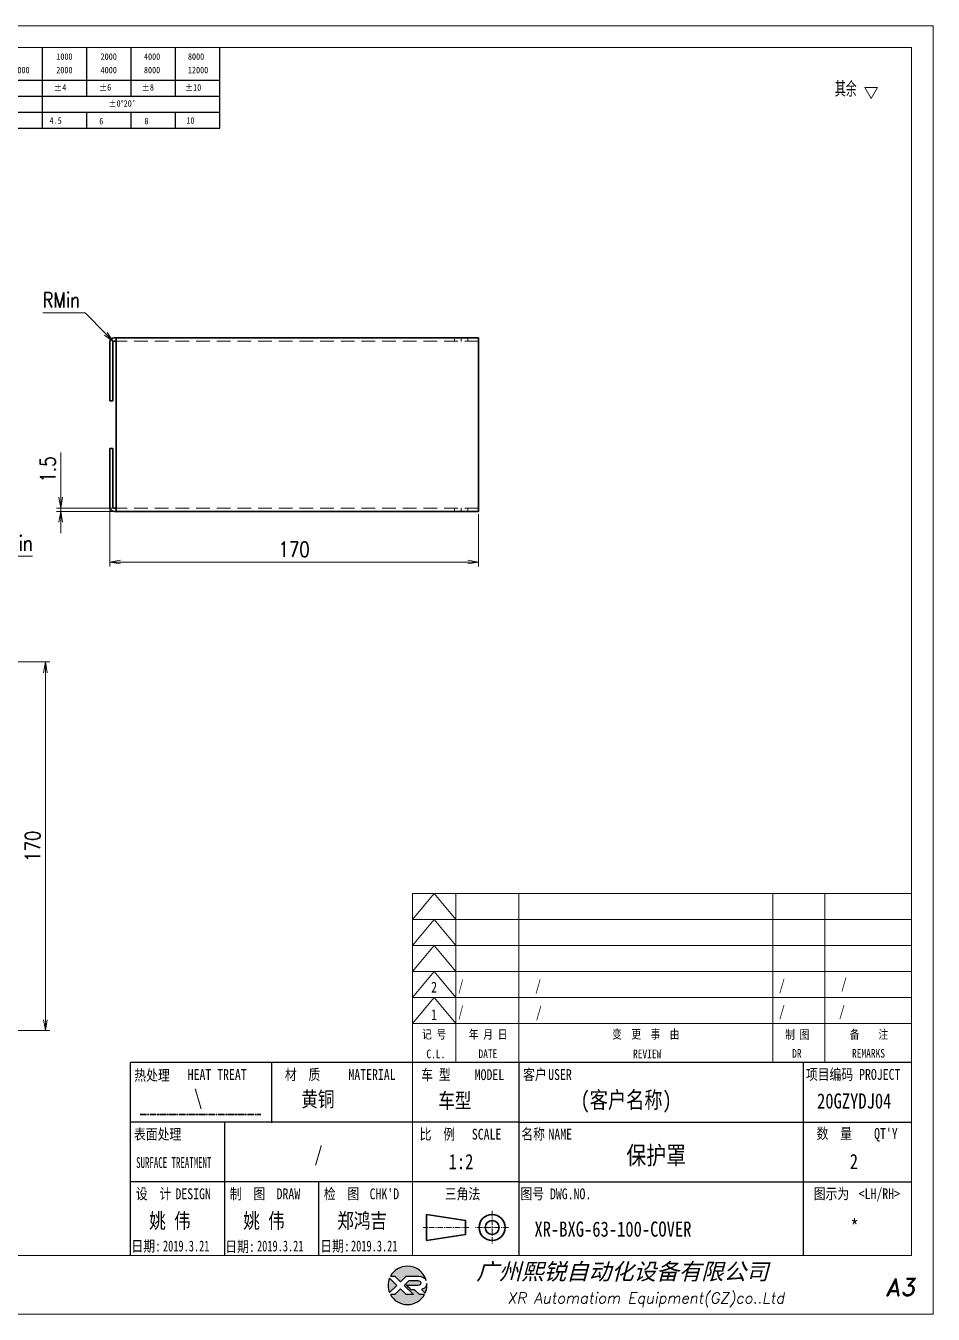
# Model space of a CAD drawing. Header units: millimetres. Extents: x 1333 to 142399, y -42879 to -5704.
# Drawn here: x 72780 to 73198, y -8828 to -8234 of the extents above; entities that cross this region are included whole.
import ezdxf
from ezdxf.enums import TextEntityAlignment as Align

# ---------------------------------------------------------------- set-up
doc = ezdxf.new("R2010")
doc.units = ezdxf.units.MM
doc.header["$LTSCALE"] = 0.5
for name, pattern in [('AM_ISO08W050x2', [9, 6, -0.75, 1.5, -0.75]), ('CENTER', [2, 1.25, -0.25, 0.25, -0.25]), ('DASHDOT', [18.5, 12, -3, 0.5, -3]), ('DASHED', [19.05, 12.7, -6.35]), ('DOT2', [0.125, 0, -0.125])]:
    doc.linetypes.add(name, pattern=pattern)
for name, color, linetype, lineweight in [('CENTER', 2, 'DASHDOT', 15), ('DRAWING', 7, 'Continuous', 35), ('HIDDEN', 1, 'DASHED', 18), ('中心线', 2, 'AM_ISO08W050x2', 18), ('图框', 7, 'Continuous', 18), ('标注线', 3, 'Continuous', 18), ('热处理', 7, 'Continuous', 20), ('粗点划线', 6, 'AM_ISO08W050x2', 35)]:
    doc.layers.add(name, color=color, linetype=linetype, lineweight=lineweight)
for name, color, linetype in [('DIM', 3, 'Continuous'), ('layer 1', 7, 'Continuous'), ('图\\M+19E79\\M+195B6\\M+18E9A', 7, 'Continuous'), ('图号', 7, 'Continuous'), ('图名', 7, 'Continuous'), ('数量', 7, 'Continuous'), ('材质', 7, 'Continuous'), ('表面处理', 7, 'Continuous'), ('车型', 7, 'Continuous')]:
    doc.layers.add(name, color=color, linetype=linetype)
doc.layers.add('打印', color=7, linetype='Continuous', lineweight=15, plot=False)
doc.layers.add('打印-禁用', color=7, linetype='Continuous', lineweight=15, plot=False)
doc.styles.add('DIM', font='romans.shx', dxfattribs={"width": 0.8, "bigfont": 'bigfont.shx'})
doc.styles.add('STYLE1', font='')
doc.styles.add('国标', font='simfang.ttf', dxfattribs={"width": 0.8})
doc.styles.add('机械长仿宋', font='gbenor.shx', dxfattribs={"height": 1, "bigfont": 'gbcbig.shx'})
doc.styles.add('标题\\M+18E9A', font='romand.shx', dxfattribs={"oblique": 10, "bigfont": 'bigfont.shx'})
doc.styles.get('STYLE1').set_extended_font_data('SimSun')
doc.dimstyles.new('XR 1-2$0', dxfattribs={"dimscale": 2, "dimtxt": 3.5, "dimasz": 2.5, "dimexe": 1, "dimexo": 0.625, "dimgap": 1.2, "dimtad": 1, "dimdsep": 46, "dimtxsty": 'DIM', "dimblk": 'OPEN', "dimcen": 0, "dimclrd": 8, "dimclre": 8, "dimclrt": 2, "dimazin": 2, "dimtfac": 0.5, "dimtmove": 0, "dimatfit": 3, "dimldrblk": 'OPEN', "dimfxl": 0, "dimtolj": 2, "dimlwd": 13, "dimlwe": 13, "dimarcsym": 0})
doc.dimstyles.new('XR 1-2$4', dxfattribs={"dimscale": 2, "dimtxt": 3.5, "dimasz": 2.5, "dimexe": 1, "dimexo": 0.625, "dimgap": 1.2, "dimtad": 1, "dimtoh": 1, "dimdsep": 46, "dimtxsty": 'DIM', "dimblk": 'OPEN', "dimcen": 0, "dimclrd": 8, "dimclre": 8, "dimclrt": 2, "dimazin": 2, "dimtfac": 0.5, "dimtofl": 0, "dimtmove": 0, "dimatfit": 3, "dimldrblk": 'OPEN', "dimfxl": 0, "dimtolj": 2, "dimlwd": 18, "dimlwe": 18, "dimarcsym": 0})

# ---------------------------------------------------------------- blocks, each defined once
blk = doc.blocks.new('XR')
at = {"true_color": 0xfc8000}
h = blk.add_hatch(color=30, dxfattribs=at)
h.set_gradient(color1=(252, 128, 0), rotation=240, one_color=1, tint=1, name='INVCURVED')
edge = h.paths.add_edge_path()
edge.add_spline(control_points=[(-434.18, -5928.47), (-433.9, -5928.74), (-433.63, -5929.01), (-433.63, -5929.01), (-433.63, -5929.01), (-433.63, -5929.01), (-433.36, -5928.74), (-433.09, -5928.47)], knot_values=[0.5625, 0.5625, 0.5625, 0.5625, 0.625, 0.625, 0.625, 0.625, 0.6875, 0.6875, 0.6875, 0.6875], degree=3, periodic=0)
edge.add_spline(control_points=[(-433.09, -5928.47), (-432.82, -5928.2), (-432.54, -5927.93), (-432.54, -5927.93), (-432.54, -5927.93), (-432.54, -5927.93), (-432.04, -5927.93), (-431.53, -5927.93)], knot_values=[0.4375, 0.4375, 0.4375, 0.4375, 0.5, 0.5, 0.5, 0.5, 0.5625, 0.5625, 0.5625, 0.5625], degree=3, periodic=0)
edge.add_spline(control_points=[(-431.53, -5927.93), (-431.03, -5927.93), (-430.52, -5927.93), (-430.52, -5927.93), (-430.52, -5927.93), (-430, -5927.93), (-429.43, -5927.96), (-429.01, -5928.33)], knot_values=[0.25, 0.25, 0.25, 0.25, 0.3125, 0.3125, 0.3125, 0.3125, 0.4375, 0.4375, 0.4375, 0.4375], degree=3, periodic=0)
edge.add_spline(control_points=[(-429.01, -5928.33), (-428.88, -5928.44), (-428.78, -5928.59), (-428.71, -5928.75)], knot_values=[0.125, 0.125, 0.125, 0.125, 0.25, 0.25, 0.25, 0.25], degree=3, periodic=0)
edge.add_spline(control_points=[(-428.71, -5928.75), (-429.13, -5927.18), (-430.58, -5926.02), (-432.31, -5926.02)], knot_values=[0, 0, 0, 0, 0.125, 0.125, 0.125, 0.125], degree=3, periodic=0)
edge.add_spline(control_points=[(-432.31, -5926.02), (-433.72, -5926.02), (-434.94, -5926.79), (-435.58, -5927.93)], knot_values=[0.875, 0.875, 0.875, 0.875, 1, 1, 1, 1], degree=3, periodic=0)
edge.add_spline(control_points=[(-435.58, -5927.93), (-435.58, -5927.93), (-434.72, -5927.93), (-434.72, -5927.93), (-434.72, -5927.93), (-434.72, -5927.93), (-434.45, -5928.2), (-434.18, -5928.47)], knot_values=[0.6875, 0.6875, 0.6875, 0.6875, 0.8125, 0.8125, 0.8125, 0.8125, 0.875, 0.875, 0.875, 0.875], degree=3, periodic=0)
edge = h.paths.add_edge_path()
edge.add_spline(control_points=[(-434.79, -5929.26), (-435.04, -5929.02), (-435.34, -5928.72), (-435.54, -5928.53)], knot_values=[0.562504, 0.562504, 0.562504, 0.562504, 0.656252, 0.656252, 0.656252, 0.656252], degree=3, periodic=0)
edge.add_spline(control_points=[(-435.54, -5928.53), (-435.67, -5928.4), (-435.76, -5928.31), (-435.76, -5928.31), (-435.76, -5928.31), (-435.94, -5928.74), (-436.03, -5929.21), (-436.03, -5929.71)], knot_values=[0.25, 0.25, 0.25, 0.25, 0.312504, 0.312504, 0.312504, 0.312504, 0.562504, 0.562504, 0.562504, 0.562504], degree=3, periodic=0)
edge.add_spline(control_points=[(-436.03, -5929.71), (-436.03, -5930.2), (-435.94, -5930.67), (-435.76, -5931.1), (-435.76, -5931.1), (-435.4, -5930.75), (-435.05, -5930.4)], knot_values=[0.874998, 0.874998, 0.874998, 0.874998, 1.124998, 1.124998, 1.124998, 1.25, 1.25, 1.25, 1.25], degree=3, periodic=0)
edge.add_spline(control_points=[(-435.05, -5930.4), (-434.7, -5930.05), (-434.34, -5929.71), (-434.34, -5929.71), (-434.34, -5929.71), (-434.34, -5929.71), (-434.34, -5929.71), (-434.34, -5929.71)], knot_values=[0.749878, 0.749878, 0.749878, 0.749878, 0.874875, 0.874875, 0.874875, 0.874875, 0.874998, 0.874998, 0.874998, 0.874998], degree=3, periodic=0)
edge.add_spline(control_points=[(-434.34, -5929.71), (-434.34, -5929.71), (-434.34, -5929.71), (-434.34, -5929.71)], knot_values=[0.749634, 0.749634, 0.749634, 0.749634, 0.749817, 0.749817, 0.749817, 0.749817], degree=3, periodic=0)
edge.add_spline(control_points=[(-434.35, -5929.7), (-434.35, -5929.7), (-434.35, -5929.7), (-434.35, -5929.7)], knot_values=[0.738281, 0.738281, 0.738281, 0.738281, 0.742188, 0.742188, 0.742188, 0.742188], degree=3, periodic=0)
edge.add_spline(control_points=[(-434.35, -5929.7), (-434.36, -5929.69), (-434.37, -5929.68), (-434.38, -5929.67)], knot_values=[0.726563, 0.726563, 0.726563, 0.726563, 0.738281, 0.738281, 0.738281, 0.738281], degree=3, periodic=0)
edge.add_spline(control_points=[(-434.38, -5929.67), (-434.38, -5929.66), (-434.39, -5929.65), (-434.4, -5929.65)], knot_values=[0.718751, 0.718751, 0.718751, 0.718751, 0.726563, 0.726563, 0.726563, 0.726563], degree=3, periodic=0)
edge.add_spline(control_points=[(-434.4, -5929.65), (-434.42, -5929.63), (-434.45, -5929.6), (-434.47, -5929.58)], knot_values=[0.703126, 0.703126, 0.703126, 0.703126, 0.718751, 0.718751, 0.718751, 0.718751], degree=3, periodic=0)
edge.add_spline(control_points=[(-434.47, -5929.58), (-434.5, -5929.55), (-434.53, -5929.52), (-434.56, -5929.49)], knot_values=[0.687501, 0.687501, 0.687501, 0.687501, 0.703126, 0.703126, 0.703126, 0.703126], degree=3, periodic=0)
edge.add_spline(control_points=[(-434.56, -5929.49), (-434.63, -5929.42), (-434.71, -5929.35), (-434.79, -5929.26)], knot_values=[0.656252, 0.656252, 0.656252, 0.656252, 0.687501, 0.687501, 0.687501, 0.687501], degree=3, periodic=0)
at = {"true_color": 0x0348ff}
h = blk.add_hatch(color=160, dxfattribs=at)
h.set_gradient(color1=(3, 72, 255), color2=(0, 41, 153), one_color=1, tint=0.3, name='HEMISPHERICAL')
edge = h.paths.add_edge_path()
edge.add_spline(control_points=[(-432.54, -5929.67), (-432.26, -5929.95), (-431.94, -5930.23), (-431.66, -5930.51), (-431.66, -5930.51), (-431.66, -5930.51), (-431.66, -5930.51), (-431.66, -5930.51)], knot_values=[0.736842, 0.736842, 0.736842, 0.736842, 0.789474, 0.789474, 0.789474, 0.789474, 0.802633, 0.802633, 0.802633, 0.802633], degree=3, periodic=0)
edge.add_spline(control_points=[(-431.66, -5930.51), (-431.65, -5930.51), (-431.65, -5930.52), (-431.65, -5930.52)], knot_values=[0.802633, 0.802633, 0.802633, 0.802633, 0.815791, 0.815791, 0.815791, 0.815791], degree=3, periodic=0)
edge.add_spline(control_points=[(-431.65, -5930.52), (-431.64, -5930.53), (-431.64, -5930.53), (-431.64, -5930.53)], knot_values=[0.815791, 0.815791, 0.815791, 0.815791, 0.82237, 0.82237, 0.82237, 0.82237], degree=3, periodic=0)
edge.add_spline(control_points=[(-431.64, -5930.53), (-431.64, -5930.53), (-431.64, -5930.53), (-431.63, -5930.54)], knot_values=[0.82237, 0.82237, 0.82237, 0.82237, 0.828949, 0.828949, 0.828949, 0.828949], degree=3, periodic=0)
edge.add_spline(control_points=[(-431.63, -5930.54), (-431.63, -5930.54), (-431.63, -5930.54), (-431.63, -5930.54), (-431.63, -5930.54), (-431.63, -5930.54), (-431.59, -5930.54), (-431.52, -5930.54)], knot_values=[0.841901, 0.841901, 0.841901, 0.841901, 0.842105, 0.842105, 0.842105, 0.842105, 0.855264, 0.855264, 0.855264, 0.855264], degree=3, periodic=0)
edge.add_spline(control_points=[(-431.52, -5930.54), (-431.46, -5930.54), (-431.38, -5930.54), (-431.3, -5930.54)], knot_values=[0.855264, 0.855264, 0.855264, 0.855264, 0.868422, 0.868422, 0.868422, 0.868422], degree=3, periodic=0)
edge.add_spline(control_points=[(-431.3, -5930.54), (-431.26, -5930.54), (-431.22, -5930.54), (-431.18, -5930.54)], knot_values=[0.868422, 0.868422, 0.868422, 0.868422, 0.875, 0.875, 0.875, 0.875], degree=3, periodic=0)
edge.add_spline(control_points=[(-431.18, -5930.54), (-431.14, -5930.54), (-431.1, -5930.54), (-431.07, -5930.54)], knot_values=[0.875, 0.875, 0.875, 0.875, 0.881579, 0.881579, 0.881579, 0.881579], degree=3, periodic=0)
edge.add_spline(control_points=[(-431.07, -5930.54), (-431.05, -5930.54), (-431.04, -5930.54), (-431.03, -5930.54)], knot_values=[0.881579, 0.881579, 0.881579, 0.881579, 0.884869, 0.884869, 0.884869, 0.884869], degree=3, periodic=0)
edge.add_spline(control_points=[(-431.03, -5930.54), (-431.02, -5930.54), (-431, -5930.54), (-431, -5930.54)], knot_values=[0.884869, 0.884869, 0.884869, 0.884869, 0.888158, 0.888158, 0.888158, 0.888158], degree=3, periodic=0)
edge.add_spline(control_points=[(-431, -5930.54), (-430.99, -5930.54), (-430.99, -5930.54), (-430.98, -5930.54)], knot_values=[0.888158, 0.888158, 0.888158, 0.888158, 0.889803, 0.889803, 0.889803, 0.889803], degree=3, periodic=0)
edge.add_spline(control_points=[(-430.98, -5930.54), (-430.98, -5930.54), (-430.98, -5930.54), (-430.97, -5930.54)], knot_values=[0.889803, 0.889803, 0.889803, 0.889803, 0.891447, 0.891447, 0.891447, 0.891447], degree=3, periodic=0)
edge.add_spline(control_points=[(-430.97, -5930.54), (-430.97, -5930.54), (-430.97, -5930.54), (-430.97, -5930.54)], knot_values=[0.891447, 0.891447, 0.891447, 0.891447, 0.89227, 0.89227, 0.89227, 0.89227], degree=3, periodic=0)
edge.add_spline(control_points=[(-430.97, -5930.54), (-430.97, -5930.54), (-430.97, -5930.54), (-430.97, -5930.54)], knot_values=[0.89227, 0.89227, 0.89227, 0.89227, 0.893092, 0.893092, 0.893092, 0.893092], degree=3, periodic=0)
edge.add_spline(control_points=[(-430.97, -5930.54), (-430.97, -5930.54), (-430.97, -5930.54), (-430.97, -5930.54)], knot_values=[0.893092, 0.893092, 0.893092, 0.893092, 0.893503, 0.893503, 0.893503, 0.893503], degree=3, periodic=0)
edge.add_spline(control_points=[(-430.97, -5930.54), (-430.97, -5930.54), (-430.97, -5930.54), (-430.97, -5930.54)], knot_values=[0.893503, 0.893503, 0.893503, 0.893503, 0.893914, 0.893914, 0.893914, 0.893914], degree=3, periodic=0)
edge.add_spline(control_points=[(-430.97, -5930.54), (-430.97, -5930.54), (-430.97, -5930.54), (-430.97, -5930.54)], knot_values=[0.893914, 0.893914, 0.893914, 0.893914, 0.89412, 0.89412, 0.89412, 0.89412], degree=3, periodic=0)
edge.add_spline(control_points=[(-430.97, -5930.54), (-430.97, -5930.54), (-430.97, -5930.54), (-430.97, -5930.54)], knot_values=[0.89412, 0.89412, 0.89412, 0.89412, 0.894326, 0.894326, 0.894326, 0.894326], degree=3, periodic=0)
edge.add_spline(control_points=[(-430.97, -5930.54), (-430.97, -5930.54), (-430.97, -5930.54), (-430.97, -5930.54)], knot_values=[0.894428, 0.894428, 0.894428, 0.894428, 0.894531, 0.894531, 0.894531, 0.894531], degree=3, periodic=0)
edge.add_spline(control_points=[(-430.97, -5930.54), (-430.97, -5930.54), (-430.97, -5930.54), (-430.97, -5930.54)], knot_values=[0.894531, 0.894531, 0.894531, 0.894531, 0.894583, 0.894583, 0.894583, 0.894583], degree=3, periodic=0)
edge.add_spline(control_points=[(-430.97, -5930.54), (-430.97, -5930.54), (-430.97, -5930.54), (-430.97, -5930.54), (-430.97, -5930.54), (-430.97, -5930.54), (-430.73, -5930.78), (-430.49, -5931.01)], knot_values=[0.894685, 0.894685, 0.894685, 0.894685, 0.894737, 0.894737, 0.894737, 0.894737, 0.921052, 0.921052, 0.921052, 0.921052], degree=3, periodic=0)
edge.add_spline(control_points=[(-430.49, -5931.01), (-430.26, -5931.24), (-430.02, -5931.48), (-430.02, -5931.48)], knot_values=[0.921052, 0.921052, 0.921052, 0.921052, 0.947368, 0.947368, 0.947368, 0.947368], degree=3, periodic=0)
edge.add_spline(control_points=[(-430.02, -5931.48), (-430.02, -5931.48), (-430.02, -5931.48), (-430.02, -5931.48)], knot_values=[0.947522, 0.947522, 0.947522, 0.947522, 0.947573, 0.947573, 0.947573, 0.947573], degree=3, periodic=0)
edge.add_spline(control_points=[(-430.02, -5931.48), (-430.02, -5931.48), (-430.02, -5931.48), (-430.02, -5931.48)], knot_values=[0.947573, 0.947573, 0.947573, 0.947573, 0.947676, 0.947676, 0.947676, 0.947676], degree=3, periodic=0)
edge.add_spline(control_points=[(-430.02, -5931.48), (-430.02, -5931.48), (-430.02, -5931.48), (-430.02, -5931.48)], knot_values=[0.947676, 0.947676, 0.947676, 0.947676, 0.947779, 0.947779, 0.947779, 0.947779], degree=3, periodic=0)
edge.add_spline(control_points=[(-430.02, -5931.48), (-430.02, -5931.48), (-430.02, -5931.48), (-430.02, -5931.48)], knot_values=[0.947779, 0.947779, 0.947779, 0.947779, 0.947984, 0.947984, 0.947984, 0.947984], degree=3, periodic=0)
edge.add_spline(control_points=[(-430.02, -5931.48), (-430.02, -5931.48), (-430.02, -5931.48), (-430.02, -5931.48)], knot_values=[0.947984, 0.947984, 0.947984, 0.947984, 0.94819, 0.94819, 0.94819, 0.94819], degree=3, periodic=0)
edge.add_spline(control_points=[(-430.02, -5931.48), (-430.02, -5931.48), (-430.02, -5931.48), (-430.02, -5931.48)], knot_values=[0.94819, 0.94819, 0.94819, 0.94819, 0.948601, 0.948601, 0.948601, 0.948601], degree=3, periodic=0)
edge.add_spline(control_points=[(-430.02, -5931.48), (-430.02, -5931.48), (-430.02, -5931.48), (-430.02, -5931.48)], knot_values=[0.948601, 0.948601, 0.948601, 0.948601, 0.949012, 0.949012, 0.949012, 0.949012], degree=3, periodic=0)
edge.add_spline(control_points=[(-430.02, -5931.48), (-430.02, -5931.48), (-430.01, -5931.48), (-430.01, -5931.48)], knot_values=[0.949012, 0.949012, 0.949012, 0.949012, 0.949834, 0.949834, 0.949834, 0.949834], degree=3, periodic=0)
edge.add_spline(control_points=[(-430.01, -5931.48), (-430.01, -5931.48), (-430.01, -5931.48), (-430.01, -5931.48)], knot_values=[0.949834, 0.949834, 0.949834, 0.949834, 0.950657, 0.950657, 0.950657, 0.950657], degree=3, periodic=0)
edge.add_spline(control_points=[(-430.01, -5931.48), (-430.01, -5931.48), (-430, -5931.48), (-430, -5931.48)], knot_values=[0.950657, 0.950657, 0.950657, 0.950657, 0.952301, 0.952301, 0.952301, 0.952301], degree=3, periodic=0)
edge.add_spline(control_points=[(-430, -5931.48), (-429.99, -5931.48), (-429.98, -5931.48), (-429.98, -5931.48)], knot_values=[0.952301, 0.952301, 0.952301, 0.952301, 0.953946, 0.953946, 0.953946, 0.953946], degree=3, periodic=0)
edge.add_spline(control_points=[(-429.98, -5931.48), (-429.96, -5931.48), (-429.95, -5931.48), (-429.93, -5931.48)], knot_values=[0.953946, 0.953946, 0.953946, 0.953946, 0.957236, 0.957236, 0.957236, 0.957236], degree=3, periodic=0)
edge.add_spline(control_points=[(-429.93, -5931.48), (-429.91, -5931.48), (-429.89, -5931.48), (-429.87, -5931.48)], knot_values=[0.957236, 0.957236, 0.957236, 0.957236, 0.960525, 0.960525, 0.960525, 0.960525], degree=3, periodic=0)
edge.add_spline(control_points=[(-429.87, -5931.48), (-429.82, -5931.48), (-429.77, -5931.48), (-429.71, -5931.48)], knot_values=[0.960525, 0.960525, 0.960525, 0.960525, 0.967104, 0.967104, 0.967104, 0.967104], degree=3, periodic=0)
edge.add_spline(control_points=[(-429.71, -5931.48), (-429.65, -5931.48), (-429.59, -5931.48), (-429.53, -5931.48)], knot_values=[0.967104, 0.967104, 0.967104, 0.967104, 0.973683, 0.973683, 0.973683, 0.973683], degree=3, periodic=0)
edge.add_spline(control_points=[(-429.53, -5931.48), (-429.41, -5931.48), (-429.29, -5931.48), (-429.19, -5931.48)], knot_values=[0.973683, 0.973683, 0.973683, 0.973683, 0.98684, 0.98684, 0.98684, 0.98684], degree=3, periodic=0)
edge.add_spline(control_points=[(-429.19, -5931.48), (-429.1, -5931.48), (-429.04, -5931.48), (-429.04, -5931.48), (-429.67, -5932.62), (-430.9, -5933.39), (-432.31, -5933.39)], knot_values=[0.98684, 0.98684, 0.98684, 0.98684, 1, 1, 1, 1.052632, 1.052632, 1.052632, 1.052632], degree=3, periodic=0)
edge.add_spline(control_points=[(-432.31, -5933.39), (-433.72, -5933.39), (-434.94, -5932.62), (-435.58, -5931.48), (-435.58, -5931.48), (-435.58, -5931.48), (-435.36, -5931.48), (-435.15, -5931.48)], knot_values=[0.052632, 0.052632, 0.052632, 0.052632, 0.105263, 0.105263, 0.105263, 0.105263, 0.131579, 0.131579, 0.131579, 0.131579], degree=3, periodic=0)
edge.add_spline(control_points=[(-435.15, -5931.48), (-434.93, -5931.48), (-434.72, -5931.48), (-434.72, -5931.48), (-434.72, -5931.48), (-434.72, -5931.48), (-434.45, -5931.21), (-434.18, -5930.94)], knot_values=[0.131579, 0.131579, 0.131579, 0.131579, 0.157895, 0.157895, 0.157895, 0.157895, 0.184211, 0.184211, 0.184211, 0.184211], degree=3, periodic=0)
edge.add_spline(control_points=[(-434.18, -5930.94), (-433.9, -5930.67), (-433.63, -5930.4), (-433.63, -5930.4), (-433.63, -5930.4), (-433.63, -5930.4), (-433.36, -5930.67), (-433.09, -5930.94)], knot_values=[0.184211, 0.184211, 0.184211, 0.184211, 0.210526, 0.210526, 0.210526, 0.210526, 0.236842, 0.236842, 0.236842, 0.236842], degree=3, periodic=0)
edge.add_spline(control_points=[(-433.09, -5930.94), (-432.82, -5931.21), (-432.54, -5931.48), (-432.54, -5931.48), (-432.54, -5931.48), (-432.54, -5931.48), (-432.19, -5931.48), (-431.83, -5931.48)], knot_values=[0.236842, 0.236842, 0.236842, 0.236842, 0.263158, 0.263158, 0.263158, 0.263158, 0.289474, 0.289474, 0.289474, 0.289474], degree=3, periodic=0)
edge.add_spline(control_points=[(-431.83, -5931.48), (-431.48, -5931.48), (-431.12, -5931.48), (-431.12, -5931.48), (-431.12, -5931.48), (-431.12, -5931.48), (-431.57, -5931.03), (-432.02, -5930.59)], knot_values=[0.289474, 0.289474, 0.289474, 0.289474, 0.315789, 0.315789, 0.315789, 0.315789, 0.342105, 0.342105, 0.342105, 0.342105], degree=3, periodic=0)
edge.add_spline(control_points=[(-432.02, -5930.59), (-432.47, -5930.15), (-432.92, -5929.71), (-432.92, -5929.71), (-432.92, -5929.71), (-432.92, -5929.71), (-432.71, -5929.5), (-432.5, -5929.29)], knot_values=[0.342105, 0.342105, 0.342105, 0.342105, 0.368421, 0.368421, 0.368421, 0.368421, 0.394737, 0.394737, 0.394737, 0.394737], degree=3, periodic=0)
edge.add_spline(control_points=[(-432.5, -5929.29), (-432.3, -5929.09), (-432.09, -5928.88), (-432.09, -5928.88)], knot_values=[0.394737, 0.394737, 0.394737, 0.394737, 0.421053, 0.421053, 0.421053, 0.421053], degree=3, periodic=0)
edge.add_spline(control_points=[(-432.09, -5928.88), (-432.09, -5928.88), (-432.06, -5928.86), (-432.06, -5928.86)], knot_values=[0.421053, 0.421053, 0.421053, 0.421053, 0.473684, 0.473684, 0.473684, 0.473684], degree=3, periodic=0)
edge.add_spline(control_points=[(-432.06, -5928.86), (-432.06, -5928.86), (-432.06, -5928.86), (-432.06, -5928.86), (-432.06, -5928.86), (-432.06, -5928.86), (-430.4, -5928.86), (-430.26, -5928.86)], knot_values=[0.473684, 0.473684, 0.473684, 0.473684, 0.473684, 0.473684, 0.473684, 0.473684, 0.526316, 0.526316, 0.526316, 0.526316], degree=3, periodic=0)
edge.add_spline(control_points=[(-430.26, -5928.86), (-429.54, -5928.86), (-429.62, -5929.4), (-429.83, -5929.55)], knot_values=[0.526316, 0.526316, 0.526316, 0.526316, 0.578947, 0.578947, 0.578947, 0.578947], degree=3, periodic=0)
edge.add_spline(control_points=[(-429.83, -5929.55), (-429.94, -5929.62), (-430.08, -5929.65), (-430.26, -5929.65), (-430.26, -5929.65), (-430.26, -5929.65), (-430.48, -5929.65), (-430.71, -5929.66)], knot_values=[0.578947, 0.578947, 0.578947, 0.578947, 0.631579, 0.631579, 0.631579, 0.631579, 0.657895, 0.657895, 0.657895, 0.657895], degree=3, periodic=0)
edge.add_spline(control_points=[(-430.71, -5929.66), (-430.93, -5929.66), (-431.15, -5929.67), (-431.15, -5929.67), (-431.15, -5929.67), (-431.15, -5929.67), (-432.54, -5929.67), (-432.54, -5929.67)], knot_values=[0.657895, 0.657895, 0.657895, 0.657895, 0.684211, 0.684211, 0.684211, 0.684211, 0.736842, 0.736842, 0.736842, 0.736842], degree=3, periodic=0)
edge = h.paths.add_edge_path()
edge.add_spline(control_points=[(-428.6, -5929.32), (-428.61, -5929.67), (-428.76, -5930), (-429.06, -5930.22)], knot_values=[0.8, 0.8, 0.8, 0.8, 1, 1, 1, 1], degree=3, periodic=0)
edge.add_spline(control_points=[(-429.06, -5930.22), (-429.22, -5930.34), (-429.41, -5930.43), (-429.61, -5930.48)], knot_values=[0.6, 0.6, 0.6, 0.6, 0.8, 0.8, 0.8, 0.8], degree=3, periodic=0)
edge.add_spline(control_points=[(-429.61, -5930.48), (-429.61, -5930.48), (-428.9, -5931.19), (-428.9, -5931.19), (-428.9, -5931.19), (-428.69, -5930.73), (-428.58, -5930.23), (-428.58, -5929.71)], knot_values=[0.2, 0.2, 0.2, 0.2, 0.4, 0.4, 0.4, 0.4, 0.6, 0.6, 0.6, 0.6], degree=3, periodic=0)
edge.add_spline(control_points=[(-428.58, -5929.71), (-428.58, -5929.58), (-428.59, -5929.45), (-428.6, -5929.32)], knot_values=[0, 0, 0, 0, 0.2, 0.2, 0.2, 0.2], degree=3, periodic=0)
at = {"layer": 'layer 1', "color": 30}
for points, knots in [([(-432.31, -5926.02), (-430.58, -5926.02), (-429.13, -5927.18), (-428.71, -5928.75), (-428.71, -5928.75), (-428.78, -5928.59), (-428.88, -5928.44), (-429.01, -5928.33), (-429.01, -5928.33), (-429.43, -5927.96), (-430, -5927.93), (-430.52, -5927.93), (-430.52, -5927.93), (-430.52, -5927.93), (-432.54, -5927.93), (-432.54, -5927.93), (-432.54, -5927.93), (-432.54, -5927.93), (-433.63, -5929.01), (-433.63, -5929.01), (-433.63, -5929.01), (-433.63, -5929.01), (-434.72, -5927.93), (-434.72, -5927.93), (-434.72, -5927.93), (-434.72, -5927.93), (-435.58, -5927.93), (-435.58, -5927.93), (-435.58, -5927.93), (-434.94, -5926.79), (-433.72, -5926.02), (-432.31, -5926.02)], [0, 0, 0, 0, 0.125, 0.125, 0.125, 0.125, 0.25, 0.25, 0.25, 0.25, 0.375, 0.375, 0.375, 0.375, 0.5, 0.5, 0.5, 0.5, 0.625, 0.625, 0.625, 0.625, 0.75, 0.75, 0.75, 0.75, 0.875, 0.875, 0.875, 0.875, 1, 1, 1, 1]), ([(-435.76, -5931.1), (-435.94, -5930.67), (-436.03, -5930.2), (-436.03, -5929.71), (-436.03, -5929.71), (-436.03, -5929.21), (-435.94, -5928.74), (-435.76, -5928.31), (-435.76, -5928.31), (-435.76, -5928.31), (-434.34, -5929.71), (-434.34, -5929.71), (-434.34, -5929.71), (-434.34, -5929.71), (-435.76, -5931.1), (-435.76, -5931.1)], [0, 0, 0, 0, 0.25, 0.25, 0.25, 0.25, 0.5, 0.5, 0.5, 0.5, 0.75, 0.75, 0.75, 0.75, 1, 1, 1, 1])]:
    blk.add_open_spline(points, degree=3, knots=knots, dxfattribs=at)
at = {"layer": 'layer 1', "color": 154}
for points, knots in [([(-429.04, -5931.48), (-429.67, -5932.62), (-430.9, -5933.39), (-432.31, -5933.39), (-432.31, -5933.39), (-433.72, -5933.39), (-434.94, -5932.62), (-435.58, -5931.48), (-435.58, -5931.48), (-435.58, -5931.48), (-434.72, -5931.48), (-434.72, -5931.48), (-434.72, -5931.48), (-434.72, -5931.48), (-433.63, -5930.4), (-433.63, -5930.4), (-433.63, -5930.4), (-433.63, -5930.4), (-432.54, -5931.48), (-432.54, -5931.48), (-432.54, -5931.48), (-432.54, -5931.48), (-431.12, -5931.48), (-431.12, -5931.48), (-431.12, -5931.48), (-431.12, -5931.48), (-432.92, -5929.71), (-432.92, -5929.71), (-432.92, -5929.71), (-432.92, -5929.71), (-432.09, -5928.88), (-432.09, -5928.88), (-432.09, -5928.88), (-432.09, -5928.88), (-432.06, -5928.86), (-432.06, -5928.86), (-432.06, -5928.86), (-432.06, -5928.86), (-430.4, -5928.86), (-430.26, -5928.86), (-430.26, -5928.86), (-429.54, -5928.86), (-429.62, -5929.4), (-429.83, -5929.55), (-429.83, -5929.55), (-429.94, -5929.62), (-430.08, -5929.65), (-430.26, -5929.65), (-430.26, -5929.65), (-430.26, -5929.65), (-431.15, -5929.67), (-431.15, -5929.67), (-431.15, -5929.67), (-431.15, -5929.67), (-432.54, -5929.67), (-432.54, -5929.67), (-432.54, -5929.67), (-432.26, -5929.95), (-431.94, -5930.23), (-431.66, -5930.51), (-431.66, -5930.51), (-431.66, -5930.51), (-431.63, -5930.54), (-431.63, -5930.54), (-431.63, -5930.54), (-431.63, -5930.54), (-430.97, -5930.54), (-430.97, -5930.54), (-430.97, -5930.54), (-430.97, -5930.54), (-430.02, -5931.48), (-430.02, -5931.48), (-430.02, -5931.48), (-430.02, -5931.48), (-429.04, -5931.48), (-429.04, -5931.48)], [0, 0, 0, 0, 0.052632, 0.052632, 0.052632, 0.052632, 0.105263, 0.105263, 0.105263, 0.105263, 0.157895, 0.157895, 0.157895, 0.157895, 0.210526, 0.210526, 0.210526, 0.210526, 0.263158, 0.263158, 0.263158, 0.263158, 0.315789, 0.315789, 0.315789, 0.315789, 0.368421, 0.368421, 0.368421, 0.368421, 0.421053, 0.421053, 0.421053, 0.421053, 0.473684, 0.473684, 0.473684, 0.473684, 0.526316, 0.526316, 0.526316, 0.526316, 0.578947, 0.578947, 0.578947, 0.578947, 0.631579, 0.631579, 0.631579, 0.631579, 0.684211, 0.684211, 0.684211, 0.684211, 0.736842, 0.736842, 0.736842, 0.736842, 0.789474, 0.789474, 0.789474, 0.789474, 0.842105, 0.842105, 0.842105, 0.842105, 0.894737, 0.894737, 0.894737, 0.894737, 0.947368, 0.947368, 0.947368, 0.947368, 1, 1, 1, 1]), ([(-428.6, -5929.32), (-428.59, -5929.45), (-428.58, -5929.58), (-428.58, -5929.71), (-428.58, -5929.71), (-428.58, -5930.23), (-428.69, -5930.73), (-428.9, -5931.19), (-428.9, -5931.19), (-428.9, -5931.19), (-429.61, -5930.48), (-429.61, -5930.48), (-429.61, -5930.48), (-429.41, -5930.43), (-429.22, -5930.34), (-429.06, -5930.22), (-429.06, -5930.22), (-428.76, -5930), (-428.61, -5929.67), (-428.6, -5929.32)], [0, 0, 0, 0, 0.2, 0.2, 0.2, 0.2, 0.4, 0.4, 0.4, 0.4, 0.6, 0.6, 0.6, 0.6, 0.8, 0.8, 0.8, 0.8, 1, 1, 1, 1])]:
    blk.add_open_spline(points, degree=3, knots=knots, dxfattribs=at)
blk = doc.blocks.new('GZDEH零件A3图框V01版')
at = {"layer": '中心线', "color": 1, "linetype": 'CENTER', "lineweight": 5, "ltscale": 2}
for p, q in [((3175.82, -1822.66), (3175.82, -1830.26)), ((3170.49, -1826.46), (3159.89, -1826.46)), ((3179.62, -1826.46), (3172.02, -1826.46))]:
    blk.add_line(p, q, dxfattribs=at)
at = {"layer": '图\\M+19E79\\M+195B6\\M+18E9A', "color": 9}
for p, q in [((3072.2, -1561.98), (3072.2, -1554.46)), ((3082.42, -1561.98), (3082.42, -1554.46)), ((3092.64, -1561.98), (3092.64, -1554.46)), ((3102.86, -1561.98), (3102.86, -1554.46)), ((3113.09, -1573.08), (3113.09, -1554.46)), ((2996.09, -1561.98), (3113.09, -1561.98)), ((3072.2, -1573.08), (3072.2, -1561.98)), ((3082.42, -1565.68), (3082.42, -1561.98)), ((3092.64, -1565.68), (3092.64, -1561.98)), ((3102.86, -1565.68), (3102.86, -1561.98)), ((2996.09, -1565.68), (3113.09, -1565.68)), ((2996.09, -1569.38), (3113.09, -1569.38)), ((3082.42, -1573.08), (3082.42, -1569.48)), ((3092.64, -1573.08), (3092.64, -1569.38)), ((3102.86, -1573.08), (3102.86, -1569.38)), ((2990.09, -1573.08), (3113.09, -1573.08)), ((3272.49, -1788.46), (3092.49, -1788.46)), ((3124.99, -1788.46), (3124.99, -1802.35)), ((3181.99, -1788.46), (3181.99, -1832.96)), ((3247.49, -1788.46), (3247.49, -1832.96)), ((3181.99, -1802.21), (3092.49, -1802.21)), ((3114.17, -1802.21), (3114.17, -1815.96)), ((3181.99, -1802.21), (3272.49, -1802.21)), ((3181.99, -1815.96), (3092.49, -1815.96)), ((3114.17, -1815.96), (3114.17, -1832.96)), ((3114.17, -1815.96), (3114.17, -1832.96)), ((3135.83, -1815.96), (3135.83, -1832.96)), ((3135.83, -1815.96), (3135.83, -1832.96)), ((3181.99, -1815.96), (3272.49, -1815.96))]:
    blk.add_line(p, q, dxfattribs=at)
at = {"layer": '图\\M+19E79\\M+195B6\\M+18E9A', "color": 7}
blk.add_line((3272.49, -1788.46), (3092.49, -1788.46), dxfattribs=at)
at = {"layer": '图\\M+19E79\\M+195B6\\M+18E9A', "color": 9, "linetype": 'Continuous'}
blk.add_line((3092.49, -1832.96), (3092.49, -1788.46), dxfattribs=at)
at = {"layer": '图框', "linetype": 'Continuous'}
for p, q in [((3272.49, -1554.46), (2882.49, -1554.46)), ((3272.49, -1832.96), (3272.49, -1554.46)), ((3157.49, -1749.46), (3272.49, -1749.46)), ((3157.49, -1832.96), (3157.49, -1749.46)), ((2882.49, -1832.96), (3272.49, -1832.96))]:
    blk.add_line(p, q, dxfattribs=at)
at = {"layer": '图框', "color": 9}
for p, q in [((3157.49, -1755.46), (3162.49, -1749.46)), ((3162.49, -1749.46), (3167.49, -1755.46)), ((3167.49, -1788.46), (3167.49, -1749.46)), ((3240.49, -1788.46), (3240.49, -1749.46)), ((3252.49, -1749.46), (3252.49, -1788.46)), ((3157.49, -1755.46), (3272.49, -1755.46)), ((3157.49, -1761.46), (3162.49, -1755.46)), ((3162.49, -1755.46), (3167.49, -1761.46)), ((3157.49, -1761.46), (3272.49, -1761.46)), ((3157.49, -1767.46), (3162.49, -1761.46)), ((3162.49, -1761.46), (3167.49, -1767.46)), ((3157.49, -1767.46), (3272.49, -1767.46)), ((3157.49, -1773.46), (3162.49, -1767.46)), ((3162.49, -1767.46), (3167.49, -1773.46)), ((3157.49, -1773.46), (3272.49, -1773.46)), ((3157.49, -1779.46), (3162.49, -1773.46)), ((3162.49, -1773.46), (3167.49, -1779.46)), ((3157.49, -1779.46), (3272.49, -1779.46))]:
    blk.add_line(p, q, dxfattribs=at)
at = {"layer": '图框', "color": 9, "linetype": 'Continuous'}
blk.add_line((3181.99, -1749.46), (3181.99, -1832.96), dxfattribs=at)
at = {"layer": '图框', "color": 2, "linetype": 'ByBlock', "lineweight": 35}
for p, q in [((3169.69, -1824.86), (3160.69, -1823.46)), ((3160.69, -1829.46), (3160.69, -1823.46)), ((3169.69, -1824.86), (3169.69, -1828.06)), ((3169.69, -1828.06), (3160.69, -1829.46))]:
    blk.add_line(p, q, dxfattribs=at)
for radius in [3, 1.6]:
    blk.add_circle((3175.82, -1826.46), radius, dxfattribs=at)
at = {"layer": '打印-禁用', "linetype": 'Continuous'}
for p, q in [((3277.49, -1549.46), (2857.49, -1549.46)), ((3277.49, -1846.46), (3277.49, -1549.46)), ((2857.49, -1846.46), (3277.49, -1846.46))]:
    blk.add_line(p, q, dxfattribs=at)
at = {"layer": 'DIM', "xscale": 1.199999999999818, "yscale": 1.199999999999818, "zscale": 1.199999999999818}
blk.add_blockref('XR', (3675.07, 5275.84), dxfattribs=at)
at = {"layer": '图\\M+19E79\\M+195B6\\M+18E9A', "color": 9, "style": '国标'}
for s, height, width, p in [('1000', 1.5, 0.8, (3075.36, -1557.31)), ('2000', 1.5, 0.8, (3085.57, -1557.31)), ('4000', 1.5, 0.8, (3095.57, -1557.31)), ('8000', 1.5, 0.8, (3105.7, -1557.31)), ('1000', 1.5, 0.8, (3065.46, -1560.41)), ('2000', 1.5, 0.8, (3075.36, -1560.41)), ('4000', 1.5, 0.8, (3085.57, -1560.41)), ('8000', 1.5, 0.8, (3095.57, -1560.41)), ('12000', 1.5, 0.8, (3105.7, -1560.41)), ('±4', 1.5, 0.8, (3074.85, -1564.42)), ('±6', 1.5, 0.8, (3085.22, -1564.42)), ('±8', 1.5, 0.8, (3095.06, -1564.42)), ('±10', 1.5, 0.8, (3105.02, -1564.42)), ("±0%%D20'", 1.5, 0.8, (3087.38, -1568.12)), ('4.5', 1.5, 0.8, (3073.82, -1572.05)), ('6', 1.5, 0.8, (3085.28, -1572.19)), ('8', 1.5, 0.8, (3095.68, -1572.15)), ('10', 1.5, 0.8, (3105.36, -1572.06)), ('热处理', 2.5, 0.8, (3093.35, -1792.61)), ('材  质', 2.5, 0.8, (3128.04, -1792.46)), ('项目编码 PROJECT', 2.5, 0.8, (3248.13, -1792.43)), ('表面处理', 2.5, 0.8, (3093.27, -1806.21)), ('比  例\u3000', 2.5, 0.8, (3159.1, -1806.21)), ('SCALE', 2.5, 0.8, (3171.15, -1806.21)), ('名称\u3000', 2.5, 0.8, (3182.54, -1806.21)), ('NAME', 2.5, 0.8, (3188.8, -1806.21)), ('数  量', 2.5, 0.8, (3250.61, -1806.05)), ("QT'Y ", 2.5, 0.8, (3263.86, -1806.05)), ('SURFACE TREATMENT', 2.5, 0.6, (3093.77, -1812.75)), (' DESIGN', 2.5, 0.8, (3101.47, -1819.96)), (' DRAW', 2.5, 0.8, (3124.78, -1819.96)), ("CHK'D", 2.5, 0.8, (3147.58, -1819.96)), ('三角法', 2.5, 0.8, (3164.9, -1819.96)), ('图号', 2.5, 0.8, (3182.36, -1819.96)), ('DWG.NO.', 2.5, 0.8, (3189.16, -1819.96)), ('图示为', 2.5, 0.8, (3249.94, -1819.93)), ('<LH/RH>', 2.5, 0.8, (3260.31, -1819.93))]:
    blk.add_text(s, height=height, dxfattribs=dict(at, width=width)).set_placement(p)
at = {"layer": '图\\M+19E79\\M+195B6\\M+18E9A', "color": 9, "style": '国标', "width": 0.8}
for s, p in [('HEAT TREAT', (3112.45, -1792.46)), ('MATERIAL', (3148.14, -1792.46)), ('客户', (3185.68, -1792.46)), ('USER', (3191.46, -1792.46)), ('设  计', (3097.79, -1819.96)), ('制  图', (3119.43, -1819.96)), ('检  图', (3141.11, -1819.96)), ('日期:', (3096.09, -1832)), ('日期:', (3117.71, -1832.1)), ('日期:', (3139.62, -1832))]:
    blk.add_text(s, height=2.5, dxfattribs=at).set_placement(p, align=Align.CENTER)
for s, p in [('车 型', (3162.87, -1791.2)), ('MODEL', (3175.2, -1791.24))]:
    blk.add_text(s, height=2.5, dxfattribs=at).set_placement(p, align=Align.MIDDLE)
at = {"layer": '图\\M+19E79\\M+195B6\\M+18E9A', "color": 7, "lineweight": -3, "style": 'STYLE1', "oblique": 15}
blk.add_text('广州熙锐自动化设备有限公司 ', height=3.8, dxfattribs=at).set_placement((3172.16, -1838.51))
at = {"layer": '图\\M+19E79\\M+195B6\\M+18E9A', "color": 7, "style": '标题\\M+18E9A', "oblique": 10}
for s, height, p in [('A3', 4, (3269.91, -1840.2)), ('XR Automatiom Equipment(GZ)co..Ltd', 2.5, (3211.26, -1842.9))]:
    blk.add_text(s, height=height, dxfattribs=at).set_placement(p, align=Align.MIDDLE)
at = {"layer": '图框', "color": 9, "style": '国标', "width": 0.8}
for s, p in [('记 号', (3162.47, -1782.94)), ('年 月 日', (3174.9, -1782.98)), ('变  更  事  由', (3211.24, -1782.93)), ('C.L.', (3162.86, -1787.45)), ('DATE', (3174.85, -1787.42)), ('REVIEW', (3211.55, -1787.45))]:
    blk.add_text(s, height=2, dxfattribs=at).set_placement(p, align=Align.CENTER)
for s, p in [('制 图', (3246.15, -1781.95)), ('备    注', (3262.68, -1781.92)), ('DR', (3246.06, -1786.34)), ('REMARKS', (3262.57, -1786.32))]:
    blk.add_text(s, height=2, dxfattribs=at).set_placement(p, align=Align.MIDDLE)
blk = doc.blocks.new('DEH A3')
at = {"layer": '图框'}
blk.add_blockref('GZDEH零件A3图框V01版', (-2857.49, 1846.46), dxfattribs=at)
blk = doc.blocks.new('FINISHER_1')
at = {"layer": '标注线'}
for p, q in [((0, 0), (-1.44, 2.5)), ((-1.44, 2.5), (1.44, 2.5)), ((1.44, 2.5), (0, 0))]:
    blk.add_line(p, q, dxfattribs=at)
blk = doc.blocks.new('其余任何12.5')
at = {"layer": '标注线', "color": 2, "linetype": 'ByBlock', "lineweight": 30}
blk.add_blockref('FINISHER_1', (0, 0), dxfattribs=at)
at = {"layer": '标注线', "color": 7, "linetype": 'DOT2', "style": '机械长仿宋'}
blk.add_text('其余', height=3.5, dxfattribs=at).set_placement((-8.38, 0.4))
blk = doc.blocks.new('_Open')
at = {"color": 0, "linetype": 'ByBlock', "lineweight": -2}
for p, q in [((-1, 0.17), (0, 0)), ((-1, -0.17), (0, 0)), ((0, 0), (-1, 0))]:
    blk.add_line(p, q, dxfattribs=at)
blk = doc.blocks.new('*D159')
at = {"layer": 'Defpoints', "color": 0, "transparency": 16777216}
for p in [(72739.47, -8527.15), (72788.9, -8527.15), (72742.47, -8697.15)]:
    blk.add_point(p, dxfattribs=at)
at = {"layer": '标注线', "color": 8, "lineweight": 13, "transparency": 16777216}
for p, q in [((72740.72, -8527.15), (72790.9, -8527.15)), ((72788.9, -8692.15), (72788.9, -8532.15)), ((72743.72, -8697.15), (72790.9, -8697.15))]:
    blk.add_line(p, q, dxfattribs=at)
at = {"layer": '标注线', "color": 8, "lineweight": 13, "transparency": 16777216, "xscale": 5, "yscale": 5, "zscale": 5}
for p, rotation in [((72788.9, -8527.15), 90), ((72788.9, -8697.15), 270)]:
    blk.add_blockref('_Open', p, dxfattribs=dict(at, rotation=rotation))
at = {"layer": '标注线', "color": 2, "transparency": 16777216, "insert": (72783, -8612.15), "char_height": 7, "attachment_point": 5, "rotation": 90, "style": 'DIM'}
blk.add_mtext('\\A2;170', dxfattribs=at)
blk = doc.blocks.new('*D166')
at = {"layer": 'Defpoints', "color": 0, "transparency": 16777216}
for p in [(72740.47, -8455.81), (72740.83, -8456.16)]:
    blk.add_point(p, dxfattribs=at)
at = {"layer": '标注线', "color": 8, "lineweight": 18, "transparency": 16777216}
for p, q in [((72763.51, -8478.37), (72744.4, -8459.66)), ((72782.97, -8478.37), (72763.51, -8478.37))]:
    blk.add_line(p, q, dxfattribs=at)
at = {"layer": '标注线', "color": 8, "lineweight": 18, "transparency": 16777216, "xscale": 5, "yscale": 5, "zscale": 5, "rotation": 135.6049914594659}
blk.add_blockref('_Open', (72740.83, -8456.16), dxfattribs=at)
at = {"layer": '标注线', "color": 2, "transparency": 16777216, "insert": (72774.44, -8472.47), "char_height": 7, "attachment_point": 5, "style": 'DIM'}
blk.add_mtext('\\A2;\\A2;RMin', dxfattribs=at)
blk = doc.blocks.new('*D167')
at = {"layer": 'Defpoints', "color": 0, "transparency": 16777216}
for p in [(72818.56, -8455.81), (72988.56, -8457.81), (72818.56, -8481.18)]:
    blk.add_point(p, dxfattribs=at)
at = {"layer": '标注线', "color": 8, "lineweight": 13, "transparency": 16777216}
for p, q in [((72818.56, -8457.06), (72818.56, -8483.18)), ((72988.56, -8459.06), (72988.56, -8483.18)), ((72983.56, -8481.18), (72823.56, -8481.18))]:
    blk.add_line(p, q, dxfattribs=at)
at = {"layer": '标注线', "color": 8, "lineweight": 13, "transparency": 16777216, "xscale": 5, "yscale": 5, "zscale": 5, "rotation": 180}
blk.add_blockref('_Open', (72818.56, -8481.18), dxfattribs=at)
at = {"layer": '标注线', "color": 8, "lineweight": 13, "transparency": 16777216, "xscale": 5, "yscale": 5, "zscale": 5}
blk.add_blockref('_Open', (72988.56, -8481.18), dxfattribs=at)
at = {"layer": '标注线', "color": 2, "transparency": 16777216, "insert": (72903.56, -8475.28), "char_height": 7, "attachment_point": 5, "style": 'DIM'}
blk.add_mtext('\\A2;170', dxfattribs=at)
blk = doc.blocks.new('*D168')
at = {"layer": 'Defpoints', "color": 0, "transparency": 16777216}
for p in [(72795.96, -8456.31), (72820.9, -8456.31), (72821.56, -8457.81)]:
    blk.add_point(p, dxfattribs=at)
at = {"layer": '标注线', "color": 8, "lineweight": 13, "transparency": 16777216}
for p, q in [((72795.96, -8451.31), (72795.96, -8430.58)), ((72819.65, -8456.31), (72793.96, -8456.31)), ((72820.31, -8457.81), (72793.96, -8457.81)), ((72795.96, -8457.81), (72795.96, -8456.31)), ((72795.96, -8462.81), (72795.96, -8467.81))]:
    blk.add_line(p, q, dxfattribs=at)
at = {"layer": '标注线', "color": 8, "lineweight": 13, "transparency": 16777216, "xscale": 5, "yscale": 5, "zscale": 5}
for p, rotation in [((72795.96, -8456.31), 270), ((72795.96, -8457.81), 90)]:
    blk.add_blockref('_Open', p, dxfattribs=dict(at, rotation=rotation))
at = {"layer": '标注线', "color": 2, "transparency": 16777216, "insert": (72790.06, -8438.45), "char_height": 7, "attachment_point": 5, "rotation": 90, "style": 'DIM'}
blk.add_mtext('\\A2;1.5', dxfattribs=at)
blk = doc.blocks.new('*D169')
at = {"layer": 'Defpoints', "color": 0, "transparency": 16777216}
for p in [(72820.21, -8379.46), (72820.56, -8379.81)]:
    blk.add_point(p, dxfattribs=at)
at = {"layer": '标注线', "color": 8, "lineweight": 18, "transparency": 16777216}
for p, q in [((72787.72, -8366.25), (72807.19, -8366.25)), ((72807.19, -8366.25), (72816.7, -8375.9))]:
    blk.add_line(p, q, dxfattribs=at)
at = {"layer": '标注线', "color": 8, "lineweight": 18, "transparency": 16777216, "xscale": 5, "yscale": 5, "zscale": 5, "rotation": 314.5926576502284}
blk.add_blockref('_Open', (72820.21, -8379.46), dxfattribs=at)
at = {"layer": '标注线', "color": 2, "transparency": 16777216, "insert": (72796.25, -8360.35), "char_height": 7, "attachment_point": 5, "style": 'DIM'}
blk.add_mtext('\\A2;\\A2;RMin', dxfattribs=at)

msp = doc.modelspace()

# ---------------------------------------------------------------- linework, layer by layer
at = {"layer": 'CENTER', "ltscale": 0.045015}
for p, q in [((72980.563, -8377.665), (72980.563, -8379.465)), ((72980.563, -8456.165), (72980.563, -8457.965))]:
    msp.add_line(p, q, dxfattribs=at)
at = {"layer": 'DRAWING'}
for p, q in [((72818.563, -8379.815), (72818.563, -8406.815)), ((72820.063, -8406.815), (72820.063, -8379.815)), ((72988.563, -8377.815), (72821.563, -8377.815)), ((72821.563, -8455.815), (72821.563, -8379.815)), ((72988.563, -8455.815), (72988.563, -8379.815)), ((72818.563, -8428.815), (72818.563, -8455.815)), ((72820.063, -8428.815), (72820.063, -8455.815)), ((72988.563, -8457.815), (72821.563, -8457.815))]:
    msp.add_line(p, q, dxfattribs=at)
at = {"layer": 'DRAWING', "ltscale": 0.025}
for p, q in [((72820.563, -8377.815), (72821.563, -8377.815)), ((72821.563, -8379.315), (72820.563, -8379.315)), ((72820.563, -8456.315), (72821.563, -8456.315)), ((72820.563, -8457.815), (72821.563, -8457.815))]:
    msp.add_line(p, q, dxfattribs=at)
at = {"layer": 'DRAWING', "ltscale": 0.05}
for p, q in [((72821.563, -8377.815), (72821.563, -8379.815)), ((72988.563, -8377.815), (72988.563, -8379.815)), ((72821.563, -8455.815), (72821.563, -8457.815)), ((72988.563, -8455.815), (72988.563, -8457.815))]:
    msp.add_line(p, q, dxfattribs=at)
at = {"layer": 'DRAWING', "ltscale": 0.0375}
for p, q in [((72818.563, -8406.815), (72820.063, -8406.815)), ((72818.563, -8428.815), (72820.063, -8428.815))]:
    msp.add_line(p, q, dxfattribs=at)
at = {"layer": 'DRAWING'}
for centre, radius, start, end in [((72820.563, -8379.815), 2, 90, 180), ((72820.563, -8379.815), 0.5, 90, 180), ((72820.563, -8455.815), 2, 180, 270), ((72820.563, -8455.815), 0.5, 180, 270)]:
    msp.add_arc(centre, radius, start, end, dxfattribs=at)
at = {"layer": 'HIDDEN'}
for p, q in [((72988.563, -8379.315), (72821.563, -8379.315)), ((72988.563, -8456.315), (72821.563, -8456.315))]:
    msp.add_line(p, q, dxfattribs=at)
at = {"layer": 'HIDDEN', "ltscale": 0.0375}
for p, q in [((72977.563, -8377.815), (72977.563, -8379.315)), ((72977.563, -8377.815), (72977.563, -8379.315)), ((72983.563, -8377.815), (72983.563, -8379.315)), ((72983.563, -8377.815), (72983.563, -8379.315)), ((72977.563, -8456.315), (72977.563, -8457.815)), ((72977.563, -8456.315), (72977.563, -8457.815)), ((72983.563, -8456.315), (72983.563, -8457.815)), ((72983.563, -8456.315), (72983.563, -8457.815))]:
    msp.add_line(p, q, dxfattribs=at)
at = {"layer": '打印'}
msp.add_lwpolyline([(72358.17, -8233.918), (73198.17, -8233.918), (73198.17, -8827.918), (72358.17, -8827.918)], close=True, dxfattribs=at)
at = {"layer": '粗点划线', "linetype": 'AM_ISO08W050x2'}
msp.add_line((72832.519, -8735.775), (72888.241, -8735.775), dxfattribs=at)

# ---------------------------------------------------------------- block references
at = {"layer": '图框', "xscale": 2, "yscale": 2, "zscale": 2}
msp.add_blockref('DEH A3', (72358.17, -8827.918), dxfattribs=at)
at = {"layer": '标注线', "xscale": 2, "yscale": 2, "zscale": 2}
msp.add_blockref('其余任何12.5', (73169.579, -8267.447), dxfattribs=at)

# ---------------------------------------------------------------- texts
at = {"layer": '图\\M+19E79\\M+195B6\\M+18E9A', "color": 3, "style": '国标'}
for s, height, width, p in [('2', 5, 0.8, (72966.725, -8679.605)), ('/', 5, 0.705904, (72979.189, -8678.973)), ('/', 5, 0.8, (73014.66, -8678.973)), ('/', 5, 0.8, (73127.07, -8678.776)), ('/', 5, 0.8, (73155.66, -8678.034)), ('1', 5, 0.8, (72966.703, -8692.325)), ('/', 5, 0.705904, (72979.189, -8690.973)), ('/', 5, 0.8, (73015.004, -8691.143)), ('/', 5, 0.8, (73127.07, -8690.776)), ('/', 5, 0.8, (73154.733, -8690.754)), ('    (客户名称)', 7.7, 0.8, (73018.859, -8732.956)), ('20GZYDJ04', 7, 0.8, (73144.604, -8733.098)), ('1:2', 7, 0.8, (72974.771, -8761.052)), ('姚 伟', 7, 0.8, (72836.766, -8788.285)), ('姚 伟', 7, 0.8, (72880.126, -8788.285)), ('郑鸿吉', 7, 0.8, (72923.446, -8788.285)), ('2019.3.21', 5, 0.7, (72843.096, -8798.958)), ('2019.3.21', 5, 0.7, (72886.456, -8798.958)), ('2019.3.21', 5, 0.7, (72929.776, -8798.958))]:
    msp.add_text(s, height=height, dxfattribs=dict(at, width=width)).set_placement(p)
at = {"layer": '图\\M+19E79\\M+195B6\\M+18E9A', "color": 3, "style": '国标', "width": 0.8}
msp.add_text('*', height=7, dxfattribs=at).set_placement((73161.913, -8791.085), align=Align.CENTER)
at = {"layer": '图号', "color": 3, "style": '国标', "width": 0.8}
msp.add_text('XR-BXG-63-100-COVER', height=7, dxfattribs=at).set_placement((73014.329, -8792.171))
at = {"layer": '图名', "color": 3, "style": '国标', "width": 0.8}
msp.add_text('保护罩', height=8.4, dxfattribs=at).set_placement((73070.474, -8758.891), align=Align.CENTER)
at = {"layer": '数量', "color": 3, "style": '国标', "width": 0.8}
msp.add_text('2', height=7, dxfattribs=at).set_placement((73161.605, -8761.021), align=Align.CENTER)
at = {"layer": '材质', "color": 3, "style": '国标', "width": 0.8}
msp.add_text('黄铜', height=7, dxfattribs=at).set_placement((72914.486, -8732.278), align=Align.CENTER)
at = {"layer": '热处理', "color": 3, "style": '国标', "width": 0.8}
msp.add_text('\\', height=7, dxfattribs=at).set_placement((72859.329, -8731.525), align=Align.CENTER)
at = {"layer": '表面处理', "color": 3, "style": '国标', "width": 0.8}
msp.add_text('/', height=7, dxfattribs=at).set_placement((72914.77, -8757.631), align=Align.CENTER)
at = {"layer": '车型', "color": 3, "style": '国标', "width": 0.8}
msp.add_text('  车型', height=7, dxfattribs=at).set_placement((72962.38, -8732.925))

# ---------------------------------------------------------------- dimensions: what is measured, and where the dimension line sits
at = {"layer": '标注线'}
for center, mpoint, picture, middle in [((72820.563, -8379.815), (72820.212, -8379.459), '*D169', (72796.253, -8366.247)), ((72740.468, -8455.815), (72740.825, -8456.164), '*D166', (72774.44, -8478.372))]:
    dim = msp.add_radius_dim(center=center, mpoint=mpoint, text='\\A2;RMin', dimstyle='XR 1-2$4', override={"dimtxsty": 'DIM'}, dxfattribs=at)
    dim.commit()
    dim.dimension.update_dxf_attribs({"geometry": picture, "text_midpoint": middle, "dimtype": 164})
for base, p1, p2, picture, middle in [((72795.961, -8456.315), (72821.563, -8457.815), (72820.896, -8456.315), '*D168', (72790.061, -8438.448)), ((72788.901, -8527.147), (72742.468, -8697.147), (72739.468, -8527.147), '*D159', (72783.001, -8612.147))]:
    dim = msp.add_linear_dim(base=base, p1=p1, p2=p2, angle=90, dimstyle='XR 1-2$0', dxfattribs=at)
    dim.commit()
    dim.dimension.update_dxf_attribs({"geometry": picture, "text_midpoint": middle})
dim = msp.add_linear_dim(base=(72818.563, -8481.181), p1=(72988.563, -8457.815), p2=(72818.563, -8455.815), dimstyle='XR 1-2$0', dxfattribs=at)
dim.commit()
dim.dimension.update_dxf_attribs({"geometry": '*D167', "text_midpoint": (72903.563, -8475.281)})

doc.saveas('drawing.dxf')
